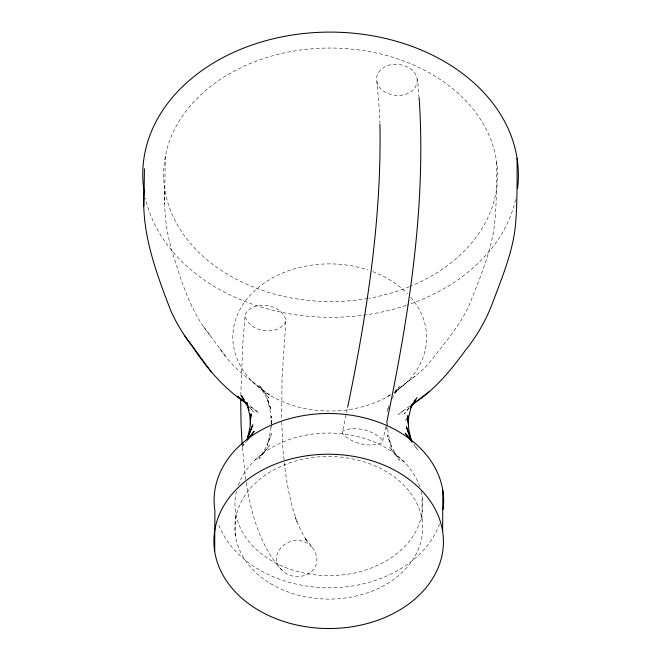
<?xml version="1.0" encoding="UTF-8"?>
<svg xmlns="http://www.w3.org/2000/svg" width="661" height="661" viewBox="0 0 661 661"><rect width="100%" height="100%" fill="white"/><g stroke="black" fill="none" stroke-linecap="round" stroke-linejoin="round"><path stroke-width="0.5" stroke-dasharray="3.31 2.48" d="M235.473 536.005L235.597 512.531M421.982 519.596L422.106 496.13M210.264 335.681C192.103 313.686 182.932 286.312 174.653 259.467C166.878 237.018 163.564 213.115 164.796 189.385M165.349 156.302L164.556 203.976M271.531 427.634L271.58 424.75M271.597 423.792L271.721 416.108L270.936 426.064M386.875 427.08L386.842 428.997L386.999 427.006M386.883 426.114L386.933 423.238M240.769 395.377L242.727 344.431L245.124 314.776C252.238 298.896 284.015 304.019 285.858 321.296L282.016 378.662L281.677 419.479M270.853 427.056L270.539 431.038L267.151 445.588L271.588 433.649L266.424 446.621L259.294 458.536L269.407 445.638L261.682 454.727L255.08 460.048M387.073 426.015L387.313 423.023M385.85 426.452L382.636 441.507L381.661 443.118C368.954 447.761 352.33 443.473 342.745 434.079L342.34 432.145L347.446 408.234M389.023 405.945L386.974 411.456L389.189 405.895M285.858 321.296C278.744 337.168 246.966 332.045 245.124 314.776M244.041 443.399L241.538 447.58L246.611 441.11M392.138 398.484L399.261 386.569L394.204 393.014M342.34 432.145L343.315 430.534C356.023 425.891 372.647 430.179 382.232 439.573L382.636 441.507M408.771 408.044L404.325 413.712L408.82 408.432M394.303 393.411C405.639 381.438 421.164 373.919 431.146 360.419C444.812 342.753 459.932 325.782 469.161 305.2C478.151 282.544 487.793 259.905 492.751 235.952C497.336 210.991 496.171 185.485 496.361 160.226M394.914 391.238L415.248 376.233M409.952 405.895L398.401 414.422L405.68 409.076M387.734 396.517L391.725 393.584M269.771 395.121L242.653 374.184L234.283 366.475L226.715 357.989L202.415 324.956M249.817 405.854L258.666 412.77L249.684 405.994M311.926 547.151C293.344 527.461 260.492 555.785 285.767 573.318C294.55 578.714 307.208 577.417 313.735 569.08C322.18 558.181 312.166 545.887 304.564 538.013L307.514 541.979L301.019 530.8L295.351 517.546L296.996 521.884C290.154 502.195 286.188 481.596 284.172 460.882M404.078 461.808L397.443 456.33L389.709 447.067L399.384 460.196L392.337 448.117L387.272 435.021L391.304 447.059L388.065 432.434L387.784 428.444M252.114 381.331L261.12 388.767L268.853 398.038L259.178 384.909L266.226 396.988L271.291 410.076L267.259 398.046L270.498 412.671L271.39 425.634M249.47 407.3L253.32 411.919L249.676 406.969M281.776 570.121C259.616 545.672 250.808 512.44 245.9 480.613M413.745 444.721L417.388 449.67L414.414 444.58M219.956 348.752L226.715 357.989M419.091 97.927C417.537 87.583 420.041 73.454 408.829 67.686C402.665 64.274 395.253 63.423 388.461 65.315C382.81 67.1 377.555 71.388 376.605 77.511C377.638 92.705 379.67 107.826 379.943 123.078M376.795 81.592C381.562 100.91 418.934 100.166 417.149 78.18M245.743 479.622L242.207 445.861M284.073 459.874L282.925 448.819L281.693 420.512M410.787 297.334A96.894 73.569 0.3 0 1 393.973 392.675M390.444 394.931A96.894 73.569 0.3 0 1 265.044 392.097A96.894 73.569 0.3 0 1 248.049 297.69A96.894 73.569 0.3 0 1 367.937 269.936M372.713 271.621A96.894 73.569 0.3 0 1 407.341 293.591M421.123 491.288A93.912 71.305 0.3 0 1 328.955 575.632A93.912 71.305 0.3 0 1 236.539 491.032M238.282 485.273A93.912 71.305 0.3 0 1 330.046 433.038A93.912 71.305 0.3 0 1 420.016 487.43M515.63 199.482A187.815 142.602 0.3 0 1 407.242 305.06M406.242 305.399A187.815 142.602 0.3 0 1 145.387 198.06M367.665 298.483A166.952 126.755 0.3 0 1 167.241 148.229A166.952 126.755 0.3 0 1 430.369 73.404A166.952 126.755 0.3 0 1 410.283 286.362M409.316 286.758A166.952 126.755 0.3 0 1 368.689 298.301M439.524 524.024A114.774 87.145 0.3 0 1 328.724 587.786A114.774 87.145 0.3 0 1 218.138 523.322M406.498 418.38L405.804 420.239L406.532 418.421M270.622 583.68A93.912 71.305 0.3 0 0 421.668 538.211A93.912 71.305 0.3 0 0 293.897 461.51A93.912 71.305 0.3 0 0 270.622 583.68"/><path stroke-width="0.99" d="M214.685 551.406L214.899 510.664A114.774 87.145 0.3 0 1 327.732 413.497A114.774 87.145 0.3 0 1 443.093 509.449M442.63 531.353L442.845 490.619M246.495 403.507C224.368 388.817 207.017 368.698 192.582 346.604C184.014 335.672 176.743 323.783 170.951 311.166C156.277 272.877 141.082 232.895 144.073 191.112A187.815 142.602 0.3 0 1 328.343 32.108A187.815 142.602 0.3 0 1 517.555 188.559M143.834 206.042L144.453 168.786M250.998 416.727L251.048 413.786L249.965 427.427L247.313 438.813M407.68 421.52L407.779 415.645L408.721 429.311L411.043 439.805M408.134 423.519L408.597 417.678L411.687 404.392L410.307 408.126M347.661 407.242C366.814 314.198 381.711 219.477 379.935 124.218M386.71 422.445C408.556 316.602 426.155 208.314 419.289 99.902L419.091 97.927M247.908 437.913L252.758 424.866L248.04 436.706M410.514 408.399L417.025 397.517M247.247 440.3L254.229 431.393L247.181 439.689M413.852 401.566L415.116 399.946M412.423 404.069C434.451 390.568 450.752 370.449 465.774 349.843C477.325 335.54 486.488 319.395 492.85 302.151C502.203 277.133 512.771 252.097 515.481 225.261C517.356 203.001 517.092 180.627 517.084 158.31M412.15 404.796L429.386 391.576M246.603 403.342L237.753 396.426L246.264 403.458M412.299 441.647L405.234 433.186L409.49 438.954M410.704 440.606L411.919 442.25M244.215 399.558L241.174 395.435L247.611 406.465L249.032 410.142M184.353 335.367L211.454 372.209M410.952 438.64L406.325 426.684L410.415 438.904M248.139 406.201L246.884 402.442L249.841 415.794L250.445 424.577M242.149 444.836L241.058 424.602L240.687 399.5M257.633 609.682A114.774 87.145 0.3 0 0 442.25 554.108A114.774 87.145 0.3 0 0 286.089 460.353A114.774 87.145 0.3 0 0 257.633 609.682"/></g></svg>
